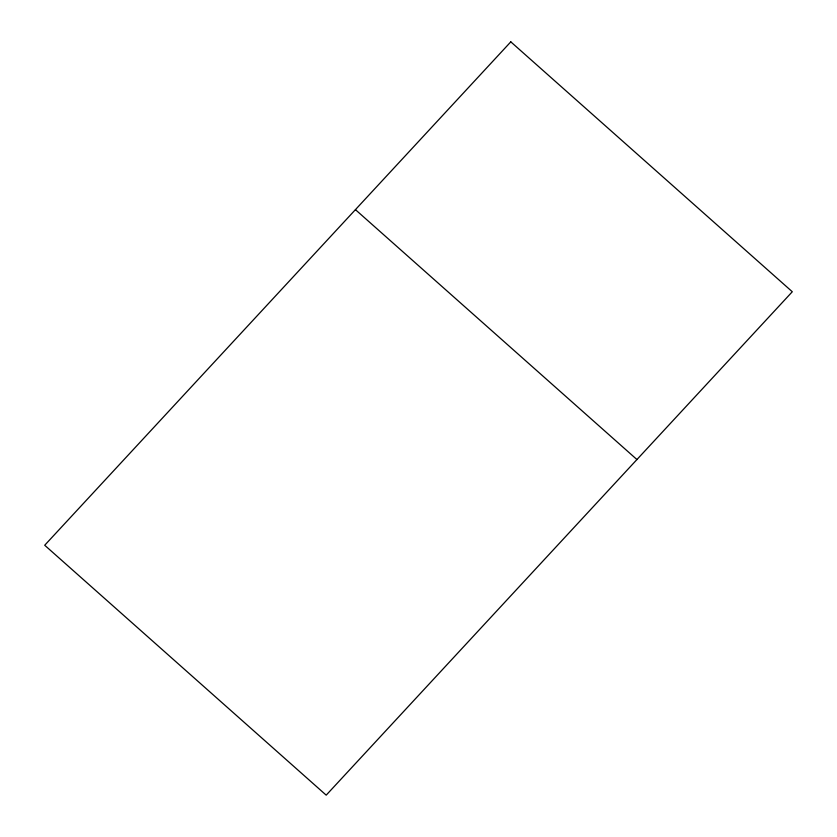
<?xml version="1.0" encoding="UTF-8"?>
<svg xmlns="http://www.w3.org/2000/svg" width="837" height="837" viewBox="0 0 837 837"><rect width="100%" height="100%" fill="white"/><g stroke="black" fill="none" stroke-linecap="round" stroke-linejoin="round"><path stroke-width="1.26" d="M355.432 209.658L636.936 459.544M510.8 41.85L44.706 545.253L326.2 795.15L792.294 291.747L510.8 41.85"/></g></svg>
